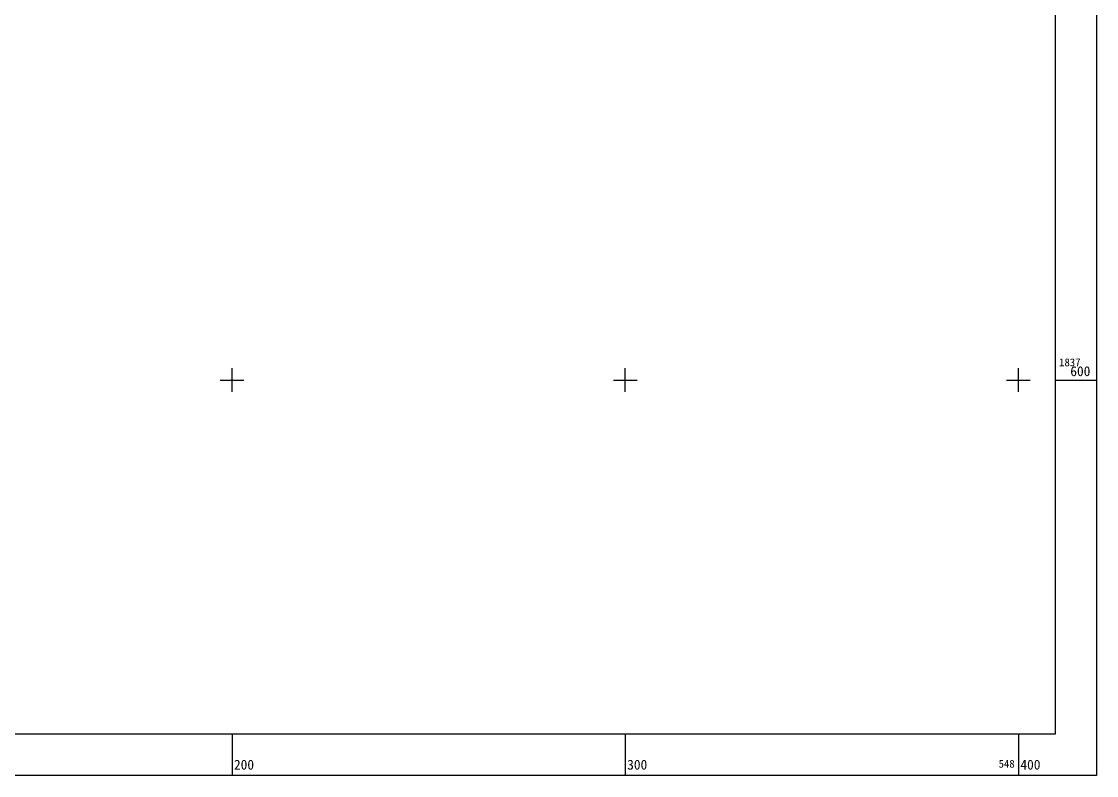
# Model space of a CAD drawing. Extents: x 547873 to 548420, y 1837499 to 1838051.
# Drawn here: x 548146.5 to 548419.9, y 1837499.4 to 1837691.2 of the extents above; entities that cross this region are included whole.
import ezdxf

# ---------------------------------------------------------------- set-up
doc = ezdxf.new("R2010")
doc.units = 0
doc.layers.add('Level 63', color=7, linetype='Continuous')

msp = doc.modelspace()

# ---------------------------------------------------------------- linework, layer by layer
at = {"layer": 'Level 63'}
for p, q in [((548200, 1837597), (548200, 1837603)), ((548300, 1837597), (548300, 1837603)), ((548400, 1837597), (548400, 1837603)), ((548197, 1837600), (548203, 1837600)), ((548297, 1837600), (548303, 1837600)), ((548397, 1837600), (548403, 1837600)), ((548409.35, 1837600), (548419.85, 1837600)), ((548200, 1837509.94), (548200, 1837499.44)), ((548300, 1837509.94), (548300, 1837499.44)), ((548400, 1837509.94), (548400, 1837499.44))]:
    msp.add_line(p, q, dxfattribs=at)
for points in [[(547873.07, 1838025.96), (548419.85, 1838025.96), (548419.85, 1837499.44), (547873.07, 1837499.44), (547873.07, 1838025.96)], [(547883.57, 1838015.46), (548409.35, 1838015.46), (548409.35, 1837509.94), (547883.57, 1837509.94), (547883.57, 1838015.46)]]:
    msp.add_lwpolyline(points, dxfattribs=at)

# ---------------------------------------------------------------- texts
for s, height, p in [('1837', 2, (548410.35, 1837603.5)), ('600', 2.5, (548413.19, 1837601)), ('200', 2.5, (548200.5, 1837500.94)), ('300', 2.5, (548300.5, 1837500.94)), ('548', 2, (548394.96, 1837501.44)), ('400', 2.5, (548400.5, 1837500.94))]:
    msp.add_text(s, height=height, dxfattribs=at).set_placement(p)

doc.saveas('drawing.dxf')
